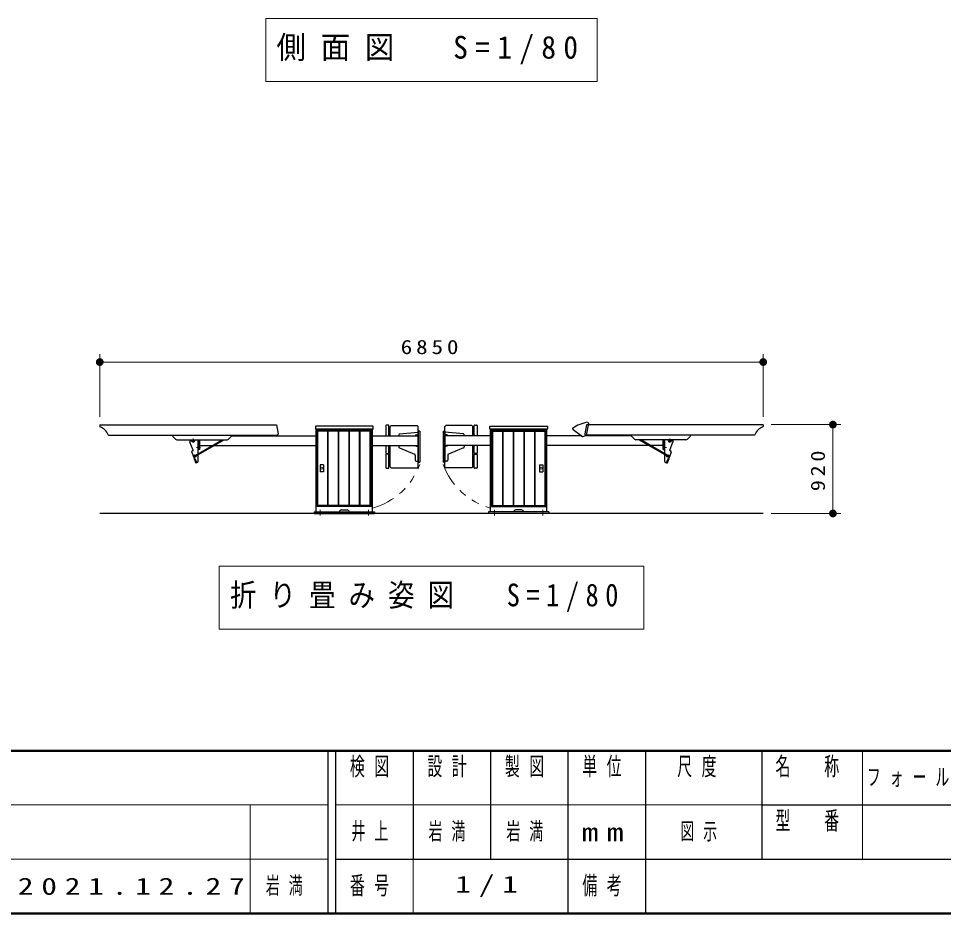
# Model space of a CAD drawing. Units: millimetres on the paper, scale 1:80. Extents: x -385 to 0, y 0 to 267.
# Drawn here: x -283.4 to -164, y 0 to 115.5 of the extents above; entities that cross this region are included whole.
import ezdxf

# ---------------------------------------------------------------- set-up
doc = ezdxf.new("R2010")
doc.units = ezdxf.units.MM
for name, pattern in [('USER1', [4.5, 2.5, -2]), ('USER2', [6, 3, -1, 1, -1]), ('USER3', [8, 3, -1, 1, -1, 1, -1])]:
    doc.linetypes.add(name, pattern=pattern)
doc.layers.add('1_80', color=7, linetype='Continuous', lineweight=25)
doc.layers.add('A3図枠', color=7, linetype='Continuous', lineweight=13)
doc.layers.add('図面プロファイル', color=7, linetype='Continuous')
doc.styles.add('ＭＳ ゴシック', font='')
doc.styles.get('ＭＳ ゴシック').set_extended_font_data('MS Gothic')

# ---------------------------------------------------------------- blocks, each defined once
blk = doc.blocks.new('filled_dot')
at = {"color": 0, "linetype": 'Continuous', "lineweight": -2, "const_width": 1.25}
blk.add_lwpolyline([(-0.625, 0, 1), (0.625, 0, 1)], format="xyb", close=True, dxfattribs=at)

msp = doc.modelspace()

# ---------------------------------------------------------------- linework, layer by layer
at = {"layer": '1_80', "lineweight": 13}
for p, q in [((-251.517, 115.454), (-251.517, 107.32)), ((-208.717, 115.454), (-251.517, 115.454)), ((-208.717, 107.32), (-208.717, 115.454)), ((-251.517, 107.32), (-208.717, 107.32)), ((-272.93, 64.066), (-272.93, 72.135)), ((-187.305, 64.066), (-187.305, 72.135)), ((-272.93, 71.135), (-187.305, 71.135)), ((-186.298, 63.066), (-177.309, 63.066)), ((-178.309, 63.066), (-178.309, 51.603)), ((-186.298, 51.603), (-177.309, 51.603)), ((-257.517, 44.801), (-257.517, 36.667)), ((-202.717, 44.801), (-257.517, 44.801)), ((-202.717, 36.667), (-202.717, 44.801)), ((-257.517, 36.667), (-202.717, 36.667))]:
    msp.add_line(p, q, dxfattribs=at)
at = {"layer": '1_80', "color": 131}
for p, q in [((-209.934, 63.36), (-209.871, 63.204)), ((-250.131, 63.031), (-249.921, 61.865)), ((-211.907, 62.571), (-211.844, 62.415)), ((-211.844, 62.415), (-210.626, 61.523)), ((-210.104, 63.031), (-210.313, 61.865)), ((-209.871, 63.204), (-210.139, 61.718)), ((-210.565, 61.516), (-210.177, 61.671))]:
    msp.add_line(p, q, dxfattribs=at)
at = {"layer": '1_80', "color": 4}
for p, q in [((-272.937, 63.031), (-250.131, 63.031)), ((-272.937, 63.031), (-272.937, 62.852)), ((-237.742, 62.478), (-244.992, 62.478)), ((-244.992, 51.822), (-244.992, 62.478)), ((-244.88, 52.491), (-244.88, 62.478)), ((-237.855, 62.403), (-244.88, 62.403)), ((-237.855, 52.491), (-237.855, 62.478)), ((-237.742, 51.803), (-237.742, 62.478)), ((-235.467, 62.822), (-235.342, 62.947)), ((-235.467, 61.603), (-235.467, 62.822)), ((-235.342, 62.947), (-231.967, 62.947)), ((-234.23, 61.864), (-231.842, 62.103)), ((-231.967, 62.947), (-231.842, 62.822)), ((-231.842, 57.634), (-231.842, 62.822)), ((-231.842, 62.228), (-231.842, 58.228)), ((-231.642, 62.228), (-231.842, 62.228)), ((-231.642, 62.228), (-231.642, 58.228)), ((-228.592, 62.228), (-228.592, 58.228)), ((-228.592, 62.228), (-228.392, 62.228)), ((-228.267, 62.947), (-228.392, 62.822)), ((-228.392, 57.634), (-228.392, 62.822)), ((-228.392, 62.228), (-228.392, 58.228)), ((-226.005, 61.864), (-228.392, 62.103)), ((-224.892, 62.947), (-228.267, 62.947)), ((-224.767, 62.822), (-224.892, 62.947)), ((-224.767, 61.603), (-224.767, 62.822)), ((-222.492, 62.478), (-215.242, 62.478)), ((-222.492, 51.803), (-222.492, 62.478)), ((-222.38, 52.491), (-222.38, 62.478)), ((-222.38, 62.403), (-215.355, 62.403)), ((-215.355, 52.491), (-215.355, 62.478)), ((-215.242, 51.822), (-215.242, 62.478)), ((-187.298, 63.031), (-210.104, 63.031)), ((-187.298, 63.031), (-187.298, 62.852)), ((-271.797, 61.718), (-250.044, 61.718)), ((-260.117, 59.853), (-260.117, 61.118)), ((-260.005, 59.853), (-260.005, 61.118)), ((-255.895, 61.603), (-244.992, 61.603)), ((-237.742, 61.603), (-231.842, 61.603)), ((-234.342, 61.74), (-234.342, 61.603)), ((-232.105, 61.739), (-231.842, 61.766)), ((-228.13, 61.739), (-228.392, 61.766)), ((-222.492, 61.603), (-228.392, 61.603)), ((-225.892, 61.74), (-225.892, 61.603)), ((-210.735, 61.603), (-215.242, 61.603)), ((-204.34, 61.603), (-210.347, 61.603)), ((-188.437, 61.718), (-210.19, 61.718)), ((-200.23, 59.853), (-200.23, 61.118)), ((-200.117, 59.853), (-200.117, 61.118)), ((-260.005, 59.853), (-260.117, 59.853)), ((-260.005, 60.353), (-244.992, 60.353)), ((-237.742, 60.353), (-231.842, 60.353)), ((-235.467, 57.634), (-235.467, 60.353)), ((-234.342, 60.353), (-234.342, 60.187)), ((-234.265, 60.071), (-232.295, 59.26)), ((-232.14, 60.313), (-231.842, 60.191)), ((-222.492, 60.353), (-228.392, 60.353)), ((-228.095, 60.313), (-228.392, 60.191)), ((-225.97, 60.071), (-227.94, 59.26)), ((-225.892, 60.353), (-225.892, 60.187)), ((-224.767, 57.634), (-224.767, 60.353)), ((-200.23, 60.353), (-215.242, 60.353)), ((-200.23, 59.853), (-200.117, 59.853)), ((-232.217, 59.144), (-232.217, 58.478)), ((-228.017, 59.144), (-228.017, 58.478)), ((-244.061, 57.891), (-244.498, 57.891)), ((-244.498, 57.891), (-244.498, 56.978)), ((-244.061, 57.891), (-244.061, 56.978)), ((-235.342, 57.509), (-235.467, 57.634)), ((-235.342, 57.509), (-231.967, 57.509)), ((-232.092, 58.353), (-231.842, 58.353)), ((-231.842, 57.634), (-231.967, 57.509)), ((-231.842, 58.228), (-231.642, 58.228)), ((-228.392, 58.228), (-228.592, 58.228)), ((-228.142, 58.353), (-228.392, 58.353)), ((-228.392, 57.634), (-228.267, 57.509)), ((-224.892, 57.509), (-228.267, 57.509)), ((-224.892, 57.509), (-224.767, 57.634)), ((-216.173, 57.891), (-215.736, 57.891)), ((-216.173, 57.891), (-216.173, 56.978)), ((-215.736, 57.891), (-215.736, 56.978)), ((-244.061, 56.978), (-244.498, 56.978)), ((-216.173, 56.978), (-215.736, 56.978)), ((-245.242, 51.803), (-245.242, 51.603)), ((-245.242, 51.803), (-237.492, 51.803)), ((-245.242, 51.603), (-237.492, 51.603)), ((-245.242, 51.603), (-237.492, 51.603)), ((-237.855, 52.491), (-244.88, 52.491)), ((-241.742, 52.053), (-240.992, 52.053)), ((-237.492, 51.803), (-237.492, 51.603)), ((-222.742, 51.803), (-222.742, 51.603)), ((-214.992, 51.803), (-222.742, 51.803)), ((-214.992, 51.603), (-222.742, 51.603)), ((-214.992, 51.603), (-222.742, 51.603)), ((-222.38, 52.491), (-215.355, 52.491)), ((-218.492, 52.053), (-219.242, 52.053)), ((-214.992, 51.803), (-214.992, 51.603))]:
    msp.add_line(p, q, dxfattribs=at)
at = {"layer": '1_80', "color": 20}
for p, q in [((-245.086, 62.816), (-245.086, 62.516)), ((-237.686, 62.853), (-245.048, 62.853)), ((-245.048, 62.478), (-237.686, 62.478)), ((-237.648, 62.516), (-237.648, 62.816)), ((-222.586, 62.516), (-222.586, 62.816)), ((-222.548, 62.853), (-215.186, 62.853)), ((-215.186, 62.478), (-222.548, 62.478)), ((-215.148, 62.816), (-215.148, 62.516))]:
    msp.add_line(p, q, dxfattribs=at)
at = {"layer": '1_80', "color": 40}
for p, q in [((-244.805, 52.678), (-244.805, 62.191)), ((-243.53, 62.228), (-244.767, 62.228)), ((-244.742, 62.316), (-244.742, 62.259)), ((-237.955, 62.316), (-244.742, 62.316)), ((-237.955, 62.287), (-244.742, 62.287)), ((-243.492, 52.678), (-243.492, 62.191)), ((-243.436, 52.678), (-243.436, 62.191)), ((-242.161, 62.228), (-243.398, 62.228)), ((-242.123, 52.678), (-242.123, 62.191)), ((-242.067, 52.678), (-242.067, 62.191)), ((-240.792, 62.228), (-242.03, 62.228)), ((-240.755, 52.678), (-240.755, 62.191)), ((-240.698, 52.678), (-240.698, 62.191)), ((-239.423, 62.228), (-240.661, 62.228)), ((-239.386, 52.678), (-239.386, 62.191)), ((-239.33, 52.678), (-239.33, 62.191)), ((-238.055, 62.228), (-239.292, 62.228)), ((-238.017, 52.678), (-238.017, 62.191)), ((-237.983, 52.582), (-237.983, 62.287)), ((-237.955, 52.553), (-237.955, 62.316)), ((-235.992, 62.947), (-235.992, 61.603)), ((-235.68, 63.009), (-235.93, 63.009)), ((-235.617, 61.603), (-235.617, 62.947)), ((-224.617, 61.603), (-224.617, 62.947)), ((-224.555, 63.009), (-224.305, 63.009)), ((-224.242, 62.947), (-224.242, 61.603)), ((-222.28, 62.316), (-215.492, 62.316)), ((-222.28, 52.553), (-222.28, 62.316)), ((-222.28, 62.287), (-215.492, 62.287)), ((-222.251, 52.582), (-222.251, 62.287)), ((-222.217, 52.678), (-222.217, 62.191)), ((-222.18, 62.228), (-220.942, 62.228)), ((-220.905, 52.678), (-220.905, 62.191)), ((-220.848, 52.678), (-220.848, 62.191)), ((-220.811, 62.228), (-219.573, 62.228)), ((-219.536, 52.678), (-219.536, 62.191)), ((-219.48, 52.678), (-219.48, 62.191)), ((-219.442, 62.228), (-218.205, 62.228)), ((-218.167, 52.678), (-218.167, 62.191)), ((-218.111, 52.678), (-218.111, 62.191)), ((-218.073, 62.228), (-216.836, 62.228)), ((-216.798, 52.678), (-216.798, 62.191)), ((-216.742, 52.678), (-216.742, 62.191)), ((-216.705, 62.228), (-215.467, 62.228)), ((-215.492, 62.316), (-215.492, 62.259)), ((-215.43, 52.678), (-215.43, 62.191)), ((-235.992, 60.353), (-235.992, 59.384)), ((-235.617, 59.384), (-235.617, 60.353)), ((-224.617, 59.384), (-224.617, 60.353)), ((-224.242, 60.353), (-224.242, 59.384)), ((-235.992, 59.197), (-235.992, 57.509)), ((-235.93, 59.322), (-235.68, 59.322)), ((-235.68, 59.259), (-235.93, 59.259)), ((-235.617, 57.509), (-235.617, 59.197)), ((-224.617, 57.509), (-224.617, 59.197)), ((-224.305, 59.322), (-224.555, 59.322)), ((-224.555, 59.259), (-224.305, 59.259)), ((-224.242, 59.197), (-224.242, 57.509)), ((-235.93, 57.447), (-235.68, 57.447)), ((-224.305, 57.447), (-224.555, 57.447)), ((-243.53, 52.641), (-244.767, 52.641)), ((-244.742, 52.553), (-244.742, 52.603)), ((-237.955, 52.582), (-244.742, 52.582)), ((-237.955, 52.553), (-244.742, 52.553)), ((-242.161, 52.641), (-243.398, 52.641)), ((-240.792, 52.641), (-242.03, 52.641)), ((-239.423, 52.641), (-240.661, 52.641)), ((-238.055, 52.641), (-239.292, 52.641)), ((-222.28, 52.582), (-215.492, 52.582)), ((-222.28, 52.553), (-215.492, 52.553)), ((-222.18, 52.641), (-220.942, 52.641)), ((-220.811, 52.641), (-219.573, 52.641)), ((-219.442, 52.641), (-218.205, 52.641)), ((-218.073, 52.641), (-216.836, 52.641)), ((-216.705, 52.641), (-215.467, 52.641)), ((-215.492, 52.553), (-215.492, 52.603))]:
    msp.add_line(p, q, dxfattribs=at)
at = {"layer": '1_80', "color": 2}
for p, q in [((-263.14, 61.191), (-263.494, 61.545)), ((-262.964, 61.118), (-256.483, 61.118)), ((-255.953, 61.545), (-256.306, 61.191)), ((-204.281, 61.545), (-203.928, 61.191)), ((-197.271, 61.118), (-203.751, 61.118)), ((-197.094, 61.191), (-196.74, 61.545))]:
    msp.add_line(p, q, dxfattribs=at)
at = {"layer": '1_80', "linetype": 'USER2', "lineweight": 13}
for p, q in [((-261.161, 60.978), (-260.598, 60.978)), ((-260.88, 61.259), (-260.88, 60.697)), ((-260.88, 61.118), (-260.88, 60.697)), ((-199.073, 60.978), (-199.636, 60.978)), ((-199.355, 61.259), (-199.355, 60.697)), ((-199.355, 61.118), (-199.355, 60.697)), ((-259.941, 60.103), (-260.448, 60.103)), ((-200.294, 60.103), (-199.786, 60.103))]:
    msp.add_line(p, q, dxfattribs=at)
at = {"layer": '1_80', "color": 70}
for p, q in [((-260.534, 59.137), (-257.123, 61.118)), ((-260.471, 59.029), (-256.874, 61.118)), ((-199.763, 59.029), (-203.36, 61.118)), ((-199.7, 59.137), (-203.111, 61.118))]:
    msp.add_line(p, q, dxfattribs=at)
at = {"layer": '1_80'}
for p, q in [((-260.23, 58.294), (-260.23, 61.118)), ((-260.117, 59.853), (-260.117, 61.118)), ((-200.117, 59.853), (-200.117, 61.118)), ((-200.005, 58.294), (-200.005, 61.118)), ((-260.873, 59.784), (-261.286, 60.816)), ((-260.908, 59.703), (-260.989, 59.67)), ((-260.117, 59.853), (-260.23, 59.853)), ((-200.117, 59.853), (-200.005, 59.853)), ((-199.361, 59.784), (-198.949, 60.816)), ((-199.326, 59.703), (-199.245, 59.67)), ((-261.059, 59.508), (-260.729, 58.683)), ((-260.647, 58.715), (-260.752, 58.673)), ((-260.752, 58.673), (-260.52, 58.093)), ((-260.647, 58.715), (-260.415, 58.135)), ((-199.587, 58.715), (-199.819, 58.135)), ((-199.483, 58.673), (-199.715, 58.093)), ((-199.587, 58.715), (-199.483, 58.673)), ((-199.176, 59.508), (-199.506, 58.683)), ((-260.308, 58.178), (-260.52, 58.093)), ((-199.926, 58.178), (-199.715, 58.093)), ((-187.298, 51.603), (-272.937, 51.603))]:
    msp.add_line(p, q, dxfattribs=at)
at = {"layer": '1_80', "color": 4, "linetype": 'USER1', "lineweight": 13}
for p, q in [((-260.117, 60.922), (-260.117, 60.809)), ((-200.117, 60.922), (-200.117, 60.809)), ((-260.005, 59.978), (-260.117, 59.978)), ((-200.23, 59.978), (-200.117, 59.978))]:
    msp.add_line(p, q, dxfattribs=at)
at = {"layer": '1_80', "linetype": 'USER1', "lineweight": 13}
for p, q in [((-260.117, 59.978), (-260.23, 59.978)), ((-200.117, 59.978), (-200.005, 59.978))]:
    msp.add_line(p, q, dxfattribs=at)
at = {"layer": '1_80', "color": 2, "linetype": 'USER2', "lineweight": 13}
for p, q in [((-244.492, 52.053), (-244.492, 51.353)), ((-244.492, 52.053), (-244.492, 51.353)), ((-238.242, 52.053), (-238.242, 51.353)), ((-238.242, 52.053), (-238.242, 51.353)), ((-221.992, 52.053), (-221.992, 51.353)), ((-221.992, 52.053), (-221.992, 51.353)), ((-215.742, 52.053), (-215.742, 51.353)), ((-215.742, 52.053), (-215.742, 51.353))]:
    msp.add_line(p, q, dxfattribs=at)
at = {"layer": '1_80'}
for centre, radius in [((-260.88, 60.978), 0.163), ((-199.355, 60.978), 0.163), ((-260.609, 59.022), 0.138), ((-199.626, 59.022), 0.138)]:
    msp.add_circle(centre, radius, dxfattribs=at)
at = {"layer": '1_80', "linetype": 'USER1', "lineweight": 13}
for centre in [(-260.609, 59.022), (-199.626, 59.022)]:
    msp.add_circle(centre, 0.1, dxfattribs=at)
at = {"layer": '1_80', "color": 70}
for centre in [(-260.609, 59.022), (-199.626, 59.022)]:
    msp.add_circle(centre, 0.05, dxfattribs=at)
at = {"layer": '1_80', "color": 4, "lineweight": 13}
for centre in [(-244.28, 57.434), (-215.955, 57.434)]:
    msp.add_circle(centre, 0.125, dxfattribs=at)
at = {"layer": '1_80', "color": 131}
for centre, radius, start, end in [((-209.069, 58.338), 5.117, 100.04377, 123.55905), ((-209.957, 63.351), 0.025, 21.80141, 100.04377), ((-211.883, 62.58), 0.025, 123.55905, 201.80141), ((-250.044, 61.843), 0.125, 270, 10.19859), ((-210.589, 61.574), 0.0625, 233.80141, 291.80141), ((-210.19, 61.843), 0.125, 169.80141, 270), ((-210.2, 61.729), 0.0625, 291.80141, 349.80141)]:
    msp.add_arc(centre, radius, start, end, dxfattribs=at)
at = {"layer": '1_80', "color": 4}
for centre, radius, start, end in [((-272.874, 62.852), 0.0625, 180, 248.22469), ((-273.593, 61.053), 1.875, 22.07018, 68.22469), ((-186.641, 61.053), 1.875, 111.77531, 157.92982), ((-187.36, 62.852), 0.0625, 291.77531, 0), ((-271.797, 61.781), 0.0625, 202.07018, 270), ((-234.217, 61.74), 0.125, 95.71059, 180), ((-232.092, 61.615), 0.125, 95.71059, 180), ((-228.142, 61.615), 0.125, 0, 84.28941), ((-226.017, 61.74), 0.125, 0, 84.28941), ((-188.437, 61.781), 0.0625, 270, 337.92982), ((-234.217, 60.187), 0.125, 180, 247.61987), ((-232.092, 60.429), 0.125, 217.22789, 247.61987), ((-228.142, 60.429), 0.125, 292.38013, 322.77211), ((-226.017, 60.187), 0.125, 292.38013, 0), ((-232.342, 59.144), 0.125, 0, 67.61987), ((-227.892, 59.144), 0.125, 112.38013, 180), ((-232.092, 58.478), 0.125, 180, 270), ((-228.142, 58.478), 0.125, 270, 0), ((-241.742, 51.803), 0.25, 90, 180), ((-240.992, 51.803), 0.25, 0, 90), ((-219.242, 51.803), 0.25, 90, 180), ((-218.492, 51.803), 0.25, 0, 90)]:
    msp.add_arc(centre, radius, start, end, dxfattribs=at)
at = {"layer": '1_80', "color": 20}
for centre, start, end in [((-245.048, 62.816), 90, 180), ((-245.048, 62.516), 180, 270), ((-237.686, 62.816), 0, 90), ((-237.686, 62.516), 270, 0), ((-222.548, 62.816), 90, 180), ((-222.548, 62.516), 180, 270), ((-215.186, 62.816), 0, 90), ((-215.186, 62.516), 270, 0)]:
    msp.add_arc(centre, 0.0375, start, end, dxfattribs=at)
at = {"layer": '1_80', "color": 40}
for centre, radius, start, end in [((-244.767, 62.191), 0.0375, 90, 180), ((-243.53, 62.191), 0.0375, 0, 90), ((-243.398, 62.191), 0.0375, 90, 180), ((-242.161, 62.191), 0.0375, 0, 90), ((-242.03, 62.191), 0.0375, 90, 180), ((-240.792, 62.191), 0.0375, 0, 90), ((-240.661, 62.191), 0.0375, 90, 180), ((-239.423, 62.191), 0.0375, 0, 90), ((-239.292, 62.191), 0.0375, 90, 180), ((-238.055, 62.191), 0.0375, 0, 90), ((-235.93, 62.947), 0.0625, 90, 180), ((-235.68, 62.947), 0.0625, 0, 90), ((-224.555, 62.947), 0.0625, 90, 180), ((-224.305, 62.947), 0.0625, 0, 90), ((-222.18, 62.191), 0.0375, 90, 180), ((-220.942, 62.191), 0.0375, 0, 90), ((-220.811, 62.191), 0.0375, 90, 180), ((-219.573, 62.191), 0.0375, 0, 90), ((-219.442, 62.191), 0.0375, 90, 180), ((-218.205, 62.191), 0.0375, 0, 90), ((-218.073, 62.191), 0.0375, 90, 180), ((-216.836, 62.191), 0.0375, 0, 90), ((-216.705, 62.191), 0.0375, 90, 180), ((-215.467, 62.191), 0.0375, 0, 90), ((-235.93, 59.384), 0.0625, 180, 270), ((-235.93, 59.197), 0.0625, 90, 180), ((-235.68, 59.384), 0.0625, 270, 0), ((-235.68, 59.197), 0.0625, 0, 90), ((-224.555, 59.384), 0.0625, 180, 270), ((-224.555, 59.197), 0.0625, 90, 180), ((-224.305, 59.384), 0.0625, 270, 0), ((-224.305, 59.197), 0.0625, 0, 90), ((-235.93, 57.509), 0.0625, 180, 270), ((-235.68, 57.509), 0.0625, 270, 0), ((-224.555, 57.509), 0.0625, 180, 270), ((-224.305, 57.509), 0.0625, 270, 0), ((-244.767, 52.678), 0.0375, 180, 270), ((-243.53, 52.678), 0.0375, 270, 0), ((-243.398, 52.678), 0.0375, 180, 270), ((-242.161, 52.678), 0.0375, 270, 0), ((-242.03, 52.678), 0.0375, 180, 270), ((-240.792, 52.678), 0.0375, 270, 0), ((-240.661, 52.678), 0.0375, 180, 270), ((-239.423, 52.678), 0.0375, 270, 0), ((-239.292, 52.678), 0.0375, 180, 270), ((-238.055, 52.678), 0.0375, 270, 0), ((-222.18, 52.678), 0.0375, 180, 270), ((-220.942, 52.678), 0.0375, 270, 0), ((-220.811, 52.678), 0.0375, 180, 270), ((-219.573, 52.678), 0.0375, 270, 0), ((-219.442, 52.678), 0.0375, 180, 270), ((-218.205, 52.678), 0.0375, 270, 0), ((-218.073, 52.678), 0.0375, 180, 270), ((-216.836, 52.678), 0.0375, 270, 0), ((-216.705, 52.678), 0.0375, 180, 270), ((-215.467, 52.678), 0.0375, 270, 0)]:
    msp.add_arc(centre, radius, start, end, dxfattribs=at)
at = {"layer": '1_80', "color": 2}
for centre, start, end in [((-263.317, 61.722), 180, 225), ((-262.964, 61.368), 225, 270), ((-256.483, 61.368), 270, 315), ((-256.13, 61.722), 315, 360), ((-204.105, 61.722), 180, 225), ((-203.751, 61.368), 225, 270), ((-197.271, 61.368), 270, 315), ((-196.917, 61.722), 315, 0)]:
    msp.add_arc(centre, 0.25, start, end, dxfattribs=at)
at = {"layer": '1_80'}
for centre, radius, start, end in [((-260.88, 60.978), 0.438, 161.35651, 201.80141), ((-199.355, 60.978), 0.438, 338.19859, 18.64349), ((-260.931, 59.761), 0.0625, 291.80141, 21.80141), ((-199.303, 59.761), 0.0625, 158.19859, 248.19859), ((-260.943, 59.554), 0.125, 111.80141, 201.80141), ((-199.292, 59.554), 0.125, 338.19859, 68.19859), ((-260.355, 58.294), 0.125, 291.80141, 0), ((-199.88, 58.294), 0.125, 180, 248.19859)]:
    msp.add_arc(centre, radius, start, end, dxfattribs=at)
at = {"layer": '1_80', "linetype": 'USER3', "lineweight": 13}
for centre, start, end in [((-240.117, 60.978), 285.292, 340.24223), ((-220.117, 60.978), 199.75777, 254.708)]:
    msp.add_arc(centre, 9.005, start, end, dxfattribs=at)
at = {"layer": 'A3図枠', "lineweight": 50}
for p, q in [((-385, 21), (0, 21)), ((-385, 0), (0, 0))]:
    msp.add_line(p, q, dxfattribs=at)
at = {"layer": 'A3図枠', "color": 211, "lineweight": 25}
for p, q in [((-243.5, 21), (-243.5, 0)), ((-242.5, 21), (-242.5, 0)), ((-232.5, 21), (-232.5, 7)), ((-222.5, 21), (-222.5, 7)), ((-212.5, 21), (-212.5, 0)), ((-202.5, 21), (-202.5, 7)), ((-187.5, 21), (-187.5, 7)), ((-187.5, 14), (-70, 14)), ((-242.5, 7), (0, 7))]:
    msp.add_line(p, q, dxfattribs=at)
at = {"layer": 'A3図枠'}
for p, q in [((-174.5, 21), (-174.5, 7)), ((-385, 14), (-243.5, 14)), ((-253.5, 14), (-253.5, 0)), ((-242.5, 14), (-187.5, 14)), ((-385, 7), (-243.5, 7)), ((-232.5, 7), (-232.5, 0))]:
    msp.add_line(p, q, dxfattribs=at)
at = {"layer": 'A3図枠', "lineweight": 25}
msp.add_line((-202.5, 7), (-202.5, 0), dxfattribs=at)

# ---------------------------------------------------------------- block references
at = {"layer": '1_80', "lineweight": 13, "xscale": 0.4, "yscale": 0.4}
msp.add_blockref('filled_dot', (-272.93, 71.135), dxfattribs=at)
for p, rotation in [((-187.305, 71.135), 180), ((-178.309, 63.066), 270), ((-178.309, 51.603), 90)]:
    msp.add_blockref('filled_dot', p, dxfattribs=dict(at, rotation=rotation))

# ---------------------------------------------------------------- texts
at = {"layer": '1_80', "style": 'ＭＳ ゴシック'}
for s, insert, char_height, attachment_point in [('\\T1.5;\\W0.95;側面図\u3000S=1/80', (-250.117, 111.387), 2.933, 4), ('\\T1.33;\\W1.2;6850', (-230.117, 72.135), 1.833, 8), ('\\T1.5;\\W0.85;折り畳み姿図\u3000S=1/80', (-256.117, 40.734), 2.933, 4)]:
    msp.add_mtext(s, dxfattribs=dict(at, insert=insert, char_height=char_height, attachment_point=attachment_point))
at = {"layer": '1_80', "insert": (-179.309, 57.334), "char_height": 1.833, "attachment_point": 8, "rotation": 90, "style": 'ＭＳ ゴシック'}
msp.add_mtext('\\T1.33;\\W1.15;920', dxfattribs=at)
at = {"layer": 'A3図枠', "color": 4, "char_height": 2.346, "style": 'ＭＳ ゴシック'}
for s, insert, attachment_point in [('\\T1.64;\\W0.6;検図', (-237.5, 20.167), 2), ('\\T1.64;\\W0.6;設計', (-227.5, 20.167), 2), ('\\T1.64;\\W0.6;製図', (-217.5, 20.167), 2), ('\\T1.64;\\W0.6;単位', (-207.5, 20.167), 2), ('\\T1.64;\\W0.6;尺度', (-195.25, 20.167), 2), ('\\T1.64;\\W0.6;名\u3000称', (-181, 20.167), 2), ('\\T1.64;\\W0.6;型\u3000番', (-181, 13.167), 2), ('\\T1.5;\\W1.35;mm', (-207.5, 10.5), 5), ('\\T1.64;\\W0.6;番号', (-237.5, 3.5), 5), ('\\T1.64;\\W0.6;備考', (-207.5, 3.5), 5)]:
    msp.add_mtext(s, dxfattribs=dict(at, insert=insert, attachment_point=attachment_point))
at = {"layer": '図面プロファイル', "char_height": 2.199, "style": 'ＭＳ ゴシック'}
for s, insert, attachment_point in [('\\T1.64;\\W0.6;フォールディングシェルター', (-154.75, 17.5), 5), ('\\T1.64;\\W0.6;井上', (-237.5, 10.5), 5), ('\\T1.64;\\W0.6;岩満', (-230.5, 10.5), 4), ('\\T1.64;\\W0.6;岩満', (-217.5, 10.5), 5), ('\\T1.64;\\W0.6;図示', (-198, 10.5), 4), ('\\T1.64;\\W0.6;岩満', (-251.5, 3.5), 4), ('\\T1.5;\\W1.35;1/1', (-222.5, 3.5), 5), ('\\T1.5;\\W1.35;2021.12.27', (-283.5, 3.5), 4)]:
    msp.add_mtext(s, dxfattribs=dict(at, insert=insert, attachment_point=attachment_point))

doc.saveas('drawing.dxf')
